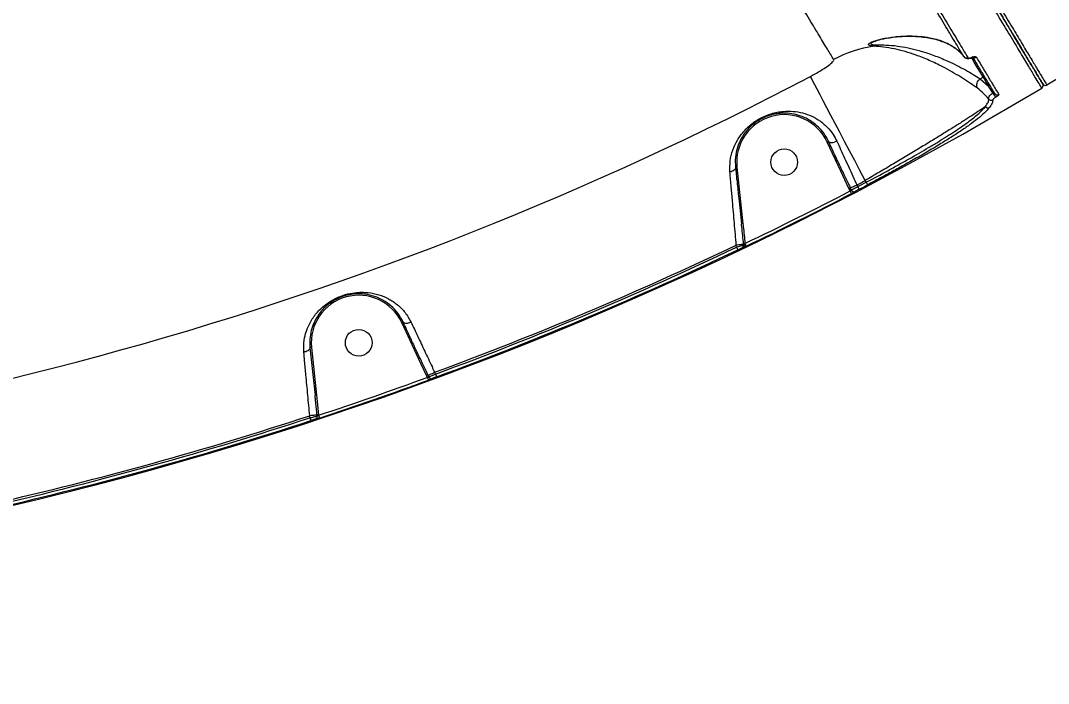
# Model space of a CAD drawing. Header units: millimetres. Extents: x -5960 to 5379, y -4374 to 3849.
# Drawn here: x 332.9 to 679.1, y -621.4 to -398.2 of the extents above; entities that cross this region are included whole.
import ezdxf

# ---------------------------------------------------------------- set-up
doc = ezdxf.new("R2010")
doc.units = ezdxf.units.MM
doc.layers.add('DiKom', color=7, linetype='Continuous', lineweight=0)
for name, color, linetype in [('DIKOM_ОБЪЕКТ', 7, 'Continuous'), ('DIKOM_РАЗМЕР_ЗОНА', 7, 'Continuous'), ('DIKOM_РАЗМЕР_ОБЪЕКТА', 7, 'Continuous')]:
    doc.layers.add(name, color=color, linetype=linetype)
doc.styles.add('style1', font='arial.ttf', dxfattribs={"width": 0.8})
doc.dimstyles.new('1-50', dxfattribs={"dimtxt": 300, "dimasz": 200, "dimexe": 100, "dimexo": 0, "dimgap": 100, "dimtad": 1, "dimtxsty": 'style1', "dimcen": 200, "dimclrd": 7, "dimclre": 7, "dimclrt": 7, "dimadec": 1, "dimazin": 2, "dimtfac": 1, "dimtmove": 0, "dimatfit": 2, "dimfxl": 0, "dimlwd": 25, "dimlwe": 18, "dimarcsym": 0})

# ---------------------------------------------------------------- blocks, each defined once
blk = doc.blocks.new('*D9')
at = {"layer": 'Defpoints', "color": 0, "transparency": 16777216}
for p in [(1597.35, 2348.89), (-3820.85, -1673.22), (-66.51, -1673.22)]:
    blk.add_point(p, dxfattribs=at)
at = {"layer": 'DiKom', "color": 7, "lineweight": 18, "transparency": 16777216}
for p, q in [((1597.35, 2348.89), (-3920.85, 2348.89)), ((-66.51, -1673.22), (-3920.85, -1673.22))]:
    blk.add_line(p, q, dxfattribs=at)
at = {"layer": 'DiKom', "color": 7, "lineweight": 25, "transparency": 16777216}
blk.add_line((-3820.85, 2148.89), (-3820.85, -1473.22), dxfattribs=at)
at = {"layer": 'DiKom', "color": 7, "transparency": 16777216}
for points in [[(-3854.19, 2148.89), (-3787.52, 2148.89), (-3820.85, 2348.89)], [(-3854.19, -1473.22), (-3787.52, -1473.22), (-3820.85, -1673.22)]]:
    blk.add_solid(points, dxfattribs=at)
at = {"layer": 'DiKom', "color": 7, "transparency": 16777216, "insert": (-4074.02, 240.95), "char_height": 300, "attachment_point": 5, "rotation": 90, "style": 'style1'}
blk.add_mtext('4050', dxfattribs=at)
blk = doc.blocks.new('*D10')
at = {"layer": 'Defpoints', "color": 0, "transparency": 16777216}
for p in [(3878.62, 405.09), (-2876.93, -459.72), (3878.62, -2693.66)]:
    blk.add_point(p, dxfattribs=at)
at = {"layer": 'DIKOM_РАЗМЕР_ОБЪЕКТА', "color": 7, "lineweight": 18, "transparency": 16777216}
for p, q in [((3878.62, 405.09), (3878.62, -2793.66)), ((-2876.93, -459.72), (-2876.93, -2793.66))]:
    blk.add_line(p, q, dxfattribs=at)
at = {"layer": 'DIKOM_РАЗМЕР_ОБЪЕКТА', "color": 7, "lineweight": 25, "transparency": 16777216}
blk.add_line((-2676.93, -2693.66), (3678.62, -2693.66), dxfattribs=at)
at = {"layer": 'DIKOM_РАЗМЕР_ОБЪЕКТА', "color": 7, "transparency": 16777216}
for points in [[(-2676.93, -2660.33), (-2676.93, -2726.99), (-2876.93, -2693.66)], [(3678.62, -2660.33), (3678.62, -2726.99), (3878.62, -2693.66)]]:
    blk.add_solid(points, dxfattribs=at)
at = {"layer": 'DIKOM_РАЗМЕР_ОБЪЕКТА', "color": 7, "transparency": 16777216, "insert": (-142.96, -2440.49), "char_height": 300, "attachment_point": 5, "style": 'style1'}
blk.add_mtext('6750', dxfattribs=at)
blk = doc.blocks.new('*D11')
at = {"layer": 'Defpoints', "color": 0, "transparency": 16777216}
for p in [(5378.62, -305.99), (-4876.93, -734.97), (5378.62, -4273.55)]:
    blk.add_point(p, dxfattribs=at)
at = {"layer": 'DIKOM_РАЗМЕР_ЗОНА', "color": 7, "lineweight": 18, "transparency": 16777216}
for p, q in [((5378.62, -305.99), (5378.62, -4373.55)), ((-4876.93, -734.97), (-4876.93, -4373.55))]:
    blk.add_line(p, q, dxfattribs=at)
at = {"layer": 'DIKOM_РАЗМЕР_ЗОНА', "color": 7, "lineweight": 25, "transparency": 16777216}
blk.add_line((-4676.93, -4273.55), (5178.62, -4273.55), dxfattribs=at)
at = {"layer": 'DIKOM_РАЗМЕР_ЗОНА', "color": 7, "transparency": 16777216}
for points in [[(-4676.93, -4240.22), (-4676.93, -4306.89), (-4876.93, -4273.55)], [(5178.62, -4240.22), (5178.62, -4306.89), (5378.62, -4273.55)]]:
    blk.add_solid(points, dxfattribs=at)
at = {"layer": 'DIKOM_РАЗМЕР_ЗОНА', "color": 7, "transparency": 16777216, "insert": (-171.55, -4020.38), "char_height": 300, "attachment_point": 5, "style": 'style1'}
blk.add_mtext('10250', dxfattribs=at)
blk = doc.blocks.new('*D12')
at = {"layer": 'Defpoints', "color": 0, "transparency": 16777216}
for p in [(1921.97, 3848.89), (-5510.19, -3173.22), (433.49, -3173.22)]:
    blk.add_point(p, dxfattribs=at)
at = {"layer": 'DIKOM_РАЗМЕР_ЗОНА', "color": 7, "lineweight": 18, "transparency": 16777216}
for p, q in [((1921.97, 3848.89), (-5610.19, 3848.89)), ((433.49, -3173.22), (-5610.19, -3173.22))]:
    blk.add_line(p, q, dxfattribs=at)
at = {"layer": 'DIKOM_РАЗМЕР_ЗОНА', "color": 7, "lineweight": 25, "transparency": 16777216}
blk.add_line((-5510.19, 3648.89), (-5510.19, -2973.22), dxfattribs=at)
at = {"layer": 'DIKOM_РАЗМЕР_ЗОНА', "color": 7, "transparency": 16777216}
for points in [[(-5543.52, 3648.89), (-5476.85, 3648.89), (-5510.19, 3848.89)], [(-5543.52, -2973.22), (-5476.85, -2973.22), (-5510.19, -3173.22)]]:
    blk.add_solid(points, dxfattribs=at)
at = {"layer": 'DIKOM_РАЗМЕР_ЗОНА', "color": 7, "transparency": 16777216, "insert": (-5763.36, 142.42), "char_height": 300, "attachment_point": 5, "rotation": 90, "style": 'style1'}
blk.add_mtext('7050', dxfattribs=at)

msp = doc.modelspace()

# ---------------------------------------------------------------- linework, layer by layer
at = {"layer": 'DIKOM_ОБЪЕКТ', "color": 7, "linetype": 'Continuous', "lineweight": 15}
for p, q in [((656.071, -417.758), (656.074, -417.756)), ((656.074, -417.756), (657.075, -417.155)), ((656.074, -417.756), (658.921, -420.227)), ((658.921, -420.227), (657.075, -417.155)), ((660.384, -422.53), (658.921, -420.227)), ((609.148, -448.874), (604.619, -439.125)), ((574.198, -447.561), (576.23, -466.64)), ((611.928, -454.757), (609.148, -448.874)), ((609.76, -449.004), (610.066, -449.663)), ((617.721, -452.623), (617.381, -452.057)), ((612.304, -455.565), (611.928, -454.757)), ((612.375, -454.549), (612.703, -455.255)), ((614.611, -453.511), (614.889, -454.11)), ((575.85, -467.792), (575.773, -467.066)), ((574.051, -474.508), (573.977, -473.812)), ((576.453, -473.78), (576.428, -473.551)), ((466.924, -511.978), (461.292, -499.857)), ((430.903, -508.284), (432.612, -524.334)), ((469.71, -517.875), (466.924, -511.978)), ((469.925, -518.338), (469.71, -517.875)), ((470.157, -517.667), (470.405, -518.202)), ((472.393, -516.629), (472.672, -517.229)), ((432.612, -524.334), (433.274, -530.948)), ((430.404, -531.933), (430.333, -531.262)), ((432.827, -531.407), (432.784, -531.001)), ((433.274, -530.948), (433.289, -531.084))]:
    msp.add_line(p, q, dxfattribs=at)
at = {"layer": 'DIKOM_ОБЪЕКТ', "color": 7, "linetype": 'Continuous', "lineweight": 15, "flags": 128}
for points in [[(657.075, -417.155), (656.205, -415.708), (655.213, -414.057), (654.12, -412.237), (653.245, -410.781)], [(617.381, -452.057), (615.603, -448.681), (613.842, -445.336), (612.112, -442.052), (610.431, -438.86), (608.813, -435.787), (607.273, -432.864), (605.826, -430.115), (604.483, -427.566), (603.259, -425.241), (602.163, -423.16), (601.206, -421.343), (600.396, -419.805), (599.741, -418.562), (599.248, -417.624), (598.919, -417)], [(604.619, -439.125), (604.707, -439.084), (604.792, -439.044), (604.871, -439.008), (604.939, -438.976), (604.996, -438.95), (605.038, -438.93), (605.063, -438.918), (605.072, -438.914)], [(605.072, -438.914), (605.201, -439.075), (605.414, -439.188), (605.703, -439.248), (606.057, -439.254), (606.46, -439.205), (606.899, -439.103), (607.355, -438.953), (607.81, -438.759)], [(573.701, -447.614), (573.69, -447.854), (573.606, -448.094), (573.451, -448.328), (573.231, -448.548), (572.951, -448.749), (572.621, -448.925), (572.249, -449.069), (571.846, -449.179)], [(574.198, -447.561), (574.101, -447.571), (574.008, -447.581), (573.922, -447.591), (573.847, -447.599), (573.785, -447.605), (573.739, -447.61), (573.711, -447.613), (573.701, -447.614)], [(609.148, -448.874), (609.237, -448.832), (609.322, -448.793), (609.4, -448.756), (609.469, -448.725), (609.525, -448.698), (609.567, -448.679), (609.593, -448.667), (609.602, -448.663)], [(617.721, -452.623), (617.81, -452.791), (617.895, -452.953), (617.974, -453.103), (618.044, -453.236), (618.102, -453.346), (618.146, -453.43), (618.175, -453.484), (618.187, -453.507)], [(611.928, -454.757), (612.007, -454.72), (612.084, -454.685), (612.156, -454.651), (612.221, -454.621), (612.277, -454.595), (612.322, -454.574), (612.355, -454.559), (612.375, -454.549)], [(612.304, -455.565), (612.392, -455.734), (612.476, -455.897), (612.555, -456.048), (612.624, -456.181), (612.682, -456.292), (612.725, -456.375), (612.753, -456.429), (612.765, -456.452)], [(612.375, -454.549), (612.476, -454.503), (612.641, -454.426), (612.868, -454.321), (613.147, -454.191), (613.472, -454.04), (613.832, -453.873), (614.215, -453.695), (614.611, -453.511)], [(614.889, -454.11), (614.977, -454.278), (615.062, -454.441), (615.141, -454.591), (615.21, -454.723), (615.268, -454.834), (615.312, -454.918), (615.34, -454.972), (615.353, -454.995)], [(576.23, -466.64), (576.133, -466.65), (576.04, -466.66), (575.954, -466.669), (575.879, -466.677), (575.817, -466.684), (575.771, -466.689), (575.743, -466.692), (575.733, -466.693)], [(576.428, -473.551), (576.318, -473.563), (576.136, -473.582), (575.888, -473.608), (575.582, -473.641), (575.226, -473.679), (574.831, -473.721), (574.411, -473.766), (573.977, -473.812)], [(576.682, -473.524), (576.634, -473.529), (576.59, -473.534), (576.55, -473.538), (576.514, -473.542), (576.484, -473.545), (576.459, -473.548), (576.441, -473.55), (576.428, -473.551)], [(576.682, -473.524), (576.735, -473.684), (576.772, -473.841), (576.793, -473.99), (576.796, -474.126), (576.782, -474.246), (576.751, -474.346), (576.704, -474.424), (576.642, -474.476)], [(576.893, -473.255), (576.975, -473.427), (577.054, -473.592), (577.128, -473.746), (577.193, -473.881), (577.247, -473.993), (577.287, -474.078), (577.314, -474.133), (577.324, -474.156)], [(574.051, -474.508), (574.133, -474.679), (574.212, -474.845), (574.284, -474.998), (574.349, -475.133), (574.402, -475.245), (574.443, -475.331), (574.469, -475.386), (574.481, -475.41)], [(461.292, -499.857), (461.38, -499.816), (461.465, -499.776), (461.544, -499.74), (461.612, -499.708), (461.669, -499.682), (461.711, -499.662), (461.736, -499.65), (461.745, -499.646)], [(430.903, -508.284), (430.806, -508.295), (430.713, -508.305), (430.627, -508.314), (430.551, -508.322), (430.49, -508.328), (430.444, -508.333), (430.415, -508.336), (430.406, -508.337)], [(466.924, -511.978), (467.012, -511.937), (467.097, -511.898), (467.176, -511.861), (467.244, -511.829), (467.301, -511.803), (467.343, -511.784), (467.368, -511.772), (467.377, -511.767)], [(469.71, -517.875), (469.789, -517.838), (469.866, -517.803), (469.938, -517.769), (470.003, -517.739), (470.059, -517.713), (470.104, -517.692), (470.137, -517.677), (470.157, -517.667)], [(469.925, -518.338), (469.991, -518.517), (470.054, -518.69), (470.112, -518.85), (470.164, -518.991), (470.207, -519.107), (470.239, -519.196), (470.26, -519.253), (470.269, -519.277)], [(470.157, -517.667), (470.257, -517.621), (470.423, -517.544), (470.649, -517.439), (470.929, -517.309), (471.254, -517.158), (471.613, -516.991), (471.997, -516.812), (472.393, -516.629)], [(472.672, -517.229), (472.737, -517.407), (472.801, -517.579), (472.859, -517.738), (472.911, -517.879), (472.954, -517.996), (472.987, -518.084), (473.008, -518.142), (473.017, -518.166)], [(432.612, -524.334), (432.515, -524.344), (432.422, -524.354), (432.336, -524.364), (432.261, -524.372), (432.199, -524.378), (432.153, -524.383), (432.125, -524.386), (432.115, -524.387)], [(432.784, -531.001), (432.674, -531.012), (432.492, -531.032), (432.244, -531.058), (431.938, -531.091), (431.582, -531.129), (431.187, -531.171), (430.767, -531.215), (430.333, -531.262)], [(430.404, -531.933), (430.464, -532.113), (430.52, -532.287), (430.573, -532.448), (430.62, -532.591), (430.659, -532.709), (430.688, -532.799), (430.707, -532.858), (430.715, -532.882)], [(433.274, -530.948), (433.188, -530.958), (433.103, -530.967), (433.025, -530.975), (432.953, -530.983), (432.892, -530.989), (432.842, -530.994), (432.806, -530.998), (432.784, -531.001)], [(433.289, -531.084), (433.349, -531.265), (433.406, -531.439), (433.459, -531.601), (433.506, -531.743), (433.545, -531.862), (433.575, -531.951), (433.594, -532.009), (433.602, -532.033)]]:
    msp.add_lwpolyline(points, dxfattribs=at)
at = {"layer": 'DIKOM_ОБЪЕКТ', "color": 7, "linetype": 'Continuous', "lineweight": 15}
for centre in [(590.108, -445.867), (446.823, -506.688)]:
    msp.add_circle(centre, 4.5, dxfattribs=at)
for centre, radius, start, end in [((54.491, 616.778), 1209.999, 301.047391, 331.952609), ((625.949, -446.881), 40.442, 97.95117, 118.32492), ((619.883, -405.022), 1.867, 284.64151, 315.40919), ((651.389, -409.755), 0.977, 215.08563, 301.63019), ((654.326, -409.692), 0.999, 234.2833, 301.07481), ((54.491, 616.778), 1168.375, 273.226978, 297.773022), ((656.885, -416.742), 0.454, 294.62931, 22.74402), ((54.491, 616.778), 1209.999, 270.047391, 300.952609), ((658.731, -419.814), 0.454, 294.63073, 22.7426), ((676.314, -420.051), 1, 300.95261, 31), ((676.314, -420.051), 1, 300.95124, 31.00056), ((678.029, -419.021), 1, 211, 301.04739), ((678.029, -419.021), 1, 211.00068, 301.04714), ((659.853, -424.047), 1.007, 213.76738, 299.68102), ((663.316, -421.543), 3.093, 198.59483, 231.51005), ((661.839, -422.184), 0.993, 211.37924, 300.70012), ((658.771, -426.55), 1.018, 212.28306, 296.38335), ((590.108, -445.867), 16, 24.92125, 186.07875), ((54.491, 616.778), 1207.995, 297.624634, 297.773022), ((54.491, 616.778), 1208.655, 297.623157, 297.774786), ((54.491, 616.778), 1208.749, 295.606201, 297.482585), ((54.491, 616.778), 1209.748, 295.606201, 297.482585), ((613.61, -454.832), 1.001, 205.027, 296.71413), ((54.491, 616.778), 1209.654, 297.623157, 297.774786), ((54.491, 616.778), 1207.995, 290.239562, 295.47007), ((575.464, -473.893), 0.995, 296.16919, 6.52633), ((54.491, 616.778), 1208.655, 290.242123, 295.459062), ((54.491, 616.778), 1209.654, 290.242123, 295.459062), ((446.823, -506.688), 16, 25.27345, 185.72655), ((54.491, 616.778), 1208.749, 288.263026, 290.101791), ((471.312, -517.782), 0.999, 204.8422, 289.4178), ((54.491, 616.778), 1209.748, 288.263026, 290.101791), ((54.491, 616.778), 1207.995, 282.872753, 288.127247), ((54.491, 616.778), 1208.655, 282.879429, 288.120571), ((54.491, 616.778), 1209.654, 282.879429, 288.120571), ((431.836, -531.517), 0.997, 288.87661, 6.34158)]:
    msp.add_arc(centre, radius, start, end, dxfattribs=at)
for points, knots in [([(676.829, -420.908), (676.8, -420.861), (676.723, -420.732), (676.047, -419.607), (674.64, -417.265), (672.548, -413.783), (669.76, -409.144), (666.267, -403.331), (662.147, -396.473), (657.427, -388.619), (652.15, -379.837), (646.23, -369.983), (639.659, -359.047), (632.445, -347.041), (624.746, -334.228), (616.601, -320.673), (608.057, -306.453), (598.974, -291.335), (589.36, -275.336), (579.238, -258.49), (568.952, -241.371), (558.56, -224.075), (548.117, -206.696), (537.329, -188.742), (526.218, -170.249), (514.811, -151.265), (503.203, -131.945), (491.424, -112.341), (479.51, -92.514), (467.423, -72.397), (455.197, -52.049), (442.872, -31.537), (430.72, -11.312), (418.778, 8.563), (407.078, 28.034), (395.431, 47.419), (383.877, 66.647), (372.469, 85.634), (362.093, 102.904), (355.652, 113.622), (352.804, 118.363)], [0, 0, 0, 0, 0.0156515, 0.0421676, 0.0687038, 0.0952199, 0.122506, 0.1498144, 0.1771006, 0.2036166, 0.2301529, 0.2566689, 0.2839551, 0.3112635, 0.3385497, 0.3650657, 0.391602, 0.418118, 0.4454042, 0.4727125, 0.4999987, 0.52556, 0.5511395, 0.5767008, 0.6029495, 0.6292179, 0.6554666, 0.6819826, 0.7085191, 0.7350351, 0.7623213, 0.7896298, 0.816916, 0.8434321, 0.8699685, 0.8964846, 0.9237708, 0.9510793, 0.9783655, 1, 1, 1, 1]), ([(677.172, -419.536), (677.143, -419.488), (677.066, -419.36), (676.376, -418.211), (674.927, -415.799), (672.796, -412.253), (670.007, -407.611), (666.567, -401.887), (662.484, -395.092), (657.75, -387.214), (652.387, -378.288), (646.416, -368.351), (639.867, -357.451), (632.769, -345.637), (625.139, -332.939), (616.979, -319.359), (608.314, -304.937), (599.174, -289.726), (589.604, -273.799), (579.647, -257.227), (569.33, -240.057), (558.664, -222.306), (547.674, -204.015), (536.396, -185.246), (524.883, -166.086), (513.19, -146.624), (501.349, -126.919), (489.38, -106.998), (477.304, -86.9), (465.159, -66.688), (453.002, -46.455), (440.89, -26.298), (429.622, -7.543), (419.205, 9.793), (409.626, 25.735), (400.153, 41.501), (390.7, 57.232), (381.29, 72.894), (371.951, 88.437), (362.791, 103.681), (356.874, 113.529), (353.917, 118.45)], [0, 0, 0, 0, 0.0156521, 0.0424891, 0.0694107, 0.0963755, 0.1233402, 0.1502618, 0.1770988, 0.2039358, 0.2308574, 0.2578222, 0.2847868, 0.3117084, 0.3385455, 0.3653826, 0.3923043, 0.4192689, 0.4462337, 0.4731553, 0.4999924, 0.5268295, 0.5537511, 0.5807159, 0.6076806, 0.6346023, 0.6614393, 0.6882764, 0.7151981, 0.7421628, 0.7691275, 0.7960492, 0.8228863, 0.8446321, 0.8664005, 0.8881688, 0.9099147, 0.9324235, 0.9549574, 0.9774911, 1, 1, 1, 1]), ([(353.917, 118.45), (356.758, 113.722), (363.124, 103.127), (373.362, 86.089), (384.58, 67.418), (396.063, 48.308), (407.748, 28.861), (419.583, 9.164), (431.533, -10.724), (443.579, -30.773), (455.7, -50.945), (467.857, -71.178), (479.994, -91.378), (492.054, -111.449), (503.852, -131.084), (515.371, -150.254), (526.601, -168.945), (537.658, -187.346), (548.493, -205.38), (559.06, -222.966), (569.456, -240.268), (579.647, -257.227), (589.604, -273.799), (599.174, -289.726), (608.314, -304.937), (616.979, -319.359), (625.139, -332.939), (632.769, -345.637), (639.867, -357.451), (646.416, -368.351), (652.387, -378.288), (657.751, -387.214), (662.184, -394.593), (665.806, -400.62), (668.745, -405.512), (671.258, -409.694), (673.361, -413.194), (675.031, -415.973), (676.239, -417.984), (677.008, -419.264), (677.117, -419.445), (677.172, -419.536)], [0, 0, 0, 0, 0.0216351, 0.0484722, 0.0753938, 0.1023585, 0.1293232, 0.1562448, 0.1830819, 0.2099189, 0.2368406, 0.2638053, 0.29077, 0.3176916, 0.3445286, 0.3703765, 0.3962999, 0.4222618, 0.4482237, 0.4741471, 0.499995, 0.5268319, 0.5537534, 0.5807181, 0.6076828, 0.6346044, 0.6614413, 0.6882783, 0.7151998, 0.7421645, 0.7691291, 0.7960508, 0.8228877, 0.8446334, 0.8664015, 0.8881697, 0.9099154, 0.932424, 0.9549577, 0.9774913, 1, 1, 1, 1]), ([(354.517, 119.392), (356.573, 115.969), (362.155, 106.679), (371.544, 91.054), (382.731, 72.436), (394.19, 53.365), (405.86, 33.943), (417.689, 14.257), (429.641, -5.635), (441.699, -25.702), (453.839, -45.907), (466.025, -66.188), (478.199, -86.448), (490.304, -106.594), (502.302, -126.562), (514.171, -146.315), (525.892, -165.823), (537.432, -185.028), (548.737, -203.843), (559.754, -222.177), (570.445, -239.971), (580.787, -257.181), (590.768, -273.793), (600.361, -289.758), (609.522, -305.006), (618.208, -319.461), (626.387, -333.074), (634.036, -345.803), (641.151, -357.645), (647.716, -368.57), (653.701, -378.531), (659.077, -387.479), (663.599, -395.005), (667.36, -401.263), (670.454, -406.413), (673.065, -410.758), (675.182, -414.282), (676.79, -416.957), (677.883, -418.776), (678.446, -419.714), (678.516, -419.83), (678.544, -419.877)], [0, 0, 0, 0, 0.0156528, 0.0424899, 0.0694116, 0.0963764, 0.1233411, 0.1502628, 0.1770999, 0.203937, 0.2308586, 0.2578234, 0.2847881, 0.3117098, 0.3385468, 0.3653839, 0.3923056, 0.4192703, 0.4462351, 0.4731567, 0.4999938, 0.5268309, 0.5537525, 0.5807173, 0.607682, 0.6346037, 0.6614407, 0.6882778, 0.7151994, 0.7421641, 0.7691289, 0.7960504, 0.8228875, 0.8459665, 0.8691682, 0.8923973, 0.9156263, 0.9388281, 0.961588, 0.9843479, 1, 1, 1, 1]), ([(606.761, -411.281), (606.104, -410.196), (604.788, -408.022), (602.03, -403.466), (598.716, -397.992), (594.804, -391.531), (590.327, -384.139), (585.289, -375.822), (579.69, -366.578), (573.548, -356.44), (566.888, -345.45), (559.741, -333.659), (552.14, -321.121), (544.101, -307.866), (535.63, -293.902), (526.749, -279.266), (517.489, -264.013), (507.895, -248.214), (498.009, -231.944), (487.855, -215.24), (477.443, -198.122), (466.795, -180.624), (455.95, -162.816), (444.958, -144.779), (433.87, -126.598), (422.71, -108.314), (411.493, -89.956), (400.239, -71.556), (388.991, -53.185), (377.8, -34.93), (366.717, -16.874), (356.591, -0.403), (347.401, 14.527), (341.904, 23.442), (339.155, 27.899)], [0, 0, 0, 0, 0.0315566, 0.0632128, 0.0949197, 0.1266266, 0.1582828, 0.1898395, 0.2213972, 0.2530543, 0.2847621, 0.31647, 0.3481273, 0.3796851, 0.4112651, 0.4429443, 0.4746741, 0.5064041, 0.5380836, 0.5696639, 0.6012951, 0.6330254, 0.6648064, 0.6965876, 0.7283184, 0.75995, 0.7916593, 0.8234677, 0.8553268, 0.8871862, 0.9189952, 0.950705, 0.9753525, 1, 1, 1, 1]), ([(650.589, -410.317), (649.591, -408.656), (647.595, -405.335), (644.128, -399.566), (640.345, -393.272), (637.516, -388.564), (636.101, -386.21)], [0, 0, 0, 0, 0.2490973, 0.498194, 0.749098, 1, 1, 1, 1]), ([(637.38, -386.424), (638.788, -388.767), (641.604, -393.452), (645.39, -399.753), (648.878, -405.556), (650.893, -408.91), (651.901, -410.587)], [0, 0, 0, 0, 0.2490967, 0.4981947, 0.7490977, 1, 1, 1, 1]), ([(620.355, -406.828), (619.778, -406.773), (618.781, -406.679), (618.33, -406.333), (618.649, -405.916), (619.383, -405.493), (620.806, -404.881), (622.33, -404.52), (623.439, -404.257)], [0, 0, 0, 0, 0.1914572, 0.3312407, 0.4704834, 0.583568, 0.6969256, 1, 1, 1, 1]), ([(619.891, -405.441), (619.925, -405.42), (620.008, -405.37), (620.416, -405.181), (621.106, -404.928), (622.157, -404.624), (623.107, -404.385), (623.725, -404.288), (623.834, -404.271)], [0, 0, 0, 0, 0.1085542, 0.2603926, 0.4463455, 0.6714736, 0.9422455, 1, 1, 1, 1]), ([(623.439, -404.257), (623.608, -404.225), (625.323, -403.901), (628.405, -403.482), (632.357, -403.294), (635.906, -403.459), (639.773, -404.007), (643.723, -405.111), (647.379, -407.01), (649.494, -408.869), (650.403, -410.07), (650.589, -410.317)], [0, 0, 0, 0, 0.0115181, 0.116998, 0.2229809, 0.3292403, 0.4351015, 0.6083259, 0.7820049, 0.9552825, 1, 1, 1, 1]), ([(623.439, -404.257), (623.469, -404.262), (623.614, -404.284), (623.754, -404.249), (623.864, -404.221)], [0, 0, 0, 0, 0.2071174, 1, 1, 1, 1]), ([(623.867, -404.237), (624.612, -404.109), (626.247, -403.826), (628.641, -403.581), (631.159, -403.449), (633.741, -403.466), (636.293, -403.634), (638.762, -403.976), (641.084, -404.484), (643.272, -405.165), (645.276, -406.025), (646.758, -406.802), (647.461, -407.33), (647.648, -407.47)], [0, 0, 0, 0, 0.0639872, 0.1404968, 0.2228899, 0.3126924, 0.4125241, 0.5121184, 0.6176894, 0.7269609, 0.8398442, 0.9573796, 1, 1, 1, 1]), ([(619.902, -405.461), (619.823, -405.503), (619.448, -405.705), (619.205, -406.025), (619.633, -406.312), (620.629, -406.325), (621.213, -406.332)], [0, 0, 0, 0, 0.0724061, 0.3450168, 0.6159471, 1, 1, 1, 1]), ([(655.205, -420.996), (654.985, -420.839), (654.092, -420.199), (652.243, -418.933), (649.525, -417.188), (646.532, -415.411), (643.004, -413.488), (638.946, -411.541), (634.704, -409.829), (630.762, -408.565), (627.07, -407.65), (623.421, -407.073), (621.376, -406.909), (620.355, -406.828)], [0, 0, 0, 0, 0.0275963, 0.1121803, 0.196824, 0.2807379, 0.3647049, 0.4782468, 0.5919075, 0.6886524, 0.7854198, 0.89286, 1, 1, 1, 1]), ([(621.213, -406.332), (622.267, -406.344), (624.379, -406.367), (628.07, -406.685), (631.786, -407.324), (635.742, -408.287), (639.98, -409.661), (644.016, -411.277), (647.521, -412.91), (650.473, -414.432), (653.153, -415.944), (654.979, -417.06), (655.854, -417.617), (656.071, -417.758), (656.071, -417.758)], [0, 0, 0, 0, 0.1075127, 0.2153753, 0.3137306, 0.4120634, 0.5267823, 0.6413688, 0.7248288, 0.808224, 0.8908988, 0.9734926, 0.9999878, 1, 1, 1, 1]), ([(598.919, -417), (599.862, -416.488), (601.734, -415.47), (604.159, -413.939), (605.925, -412.623), (606.803, -411.708), (606.773, -411.407), (606.761, -411.281)], [0, 0, 0, 0, 0.2180199, 0.4332362, 0.6437909, 0.8514371, 1, 1, 1, 1]), ([(650.662, -410.374), (650.688, -410.423), (650.814, -410.666), (651.277, -410.909), (651.91, -411.039), (652.57, -410.946), (653.122, -410.755), (653.37, -410.608), (653.429, -410.573)], [0, 0, 0, 0, 0.0581137, 0.2873513, 0.5097976, 0.7692637, 0.9450479, 1, 1, 1, 1]), ([(651.901, -410.587), (651.999, -410.682), (652.143, -410.823), (652.567, -410.827), (652.911, -410.755), (653.179, -410.652), (653.311, -410.587), (653.339, -410.574)], [0, 0, 0, 0, 0.4456294, 0.6623307, 0.8364766, 0.9657361, 1, 1, 1, 1]), ([(653.313, -410.646), (653.337, -410.634), (653.412, -410.595), (653.536, -410.548), (653.679, -410.506), (653.803, -410.491), (653.812, -410.493), (653.817, -410.494)], [0, 0, 0, 0, 0.0672348, 0.2136862, 0.40783, 0.6731413, 1, 1, 1, 1]), ([(653.339, -410.574), (653.368, -410.559), (653.506, -410.492), (653.785, -410.386), (654.148, -410.308), (654.592, -410.311), (654.742, -410.454), (654.842, -410.548)], [0, 0, 0, 0, 0.0349376, 0.1620494, 0.3362654, 0.559172, 1, 1, 1, 1]), ([(660.991, -422.702), (660.533, -421.94), (659.617, -420.416), (657.87, -417.507), (655.872, -414.183), (654.293, -411.555), (653.504, -410.241)], [0, 0, 0, 0, 0.2493139, 0.4986285, 0.7493133, 1, 1, 1, 1]), ([(654.842, -410.548), (654.946, -410.722), (655.469, -411.592), (656.772, -413.762), (658.588, -416.784), (660.65, -420.215), (661.739, -422.028), (662.346, -423.038)], [0, 0, 0, 0, 0.0321665, 0.1608349, 0.4183962, 0.6759574, 1, 1, 1, 1]), ([(655.205, -420.996), (655.188, -420.966), (655.136, -420.873), (655.008, -420.567), (654.923, -420.009), (655.059, -419.228), (655.428, -418.418), (655.848, -417.987), (656.071, -417.758)], [0, 0, 0, 0, 0.0343241, 0.1061039, 0.3220751, 0.5380479, 0.7540146, 1, 1, 1, 1]), ([(659.016, -424.606), (658.457, -423.951), (657.335, -422.634), (655.917, -421.543), (655.205, -420.996)], [0, 0, 0, 0, 0.4978693, 1, 1, 1, 1]), ([(657.91, -427.094), (658.251, -426.619), (658.937, -425.662), (658.99, -424.96), (659.016, -424.606)], [0, 0, 0, 0, 0.4964841, 1, 1, 1, 1]), ([(659.016, -424.606), (658.994, -424.429), (658.953, -424.105), (659.315, -423.502), (659.797, -422.973), (660.185, -422.68), (660.384, -422.53)], [0, 0, 0, 0, 0.3312265, 0.6077962, 0.7983035, 1, 1, 1, 1]), ([(660.351, -424.921), (660.326, -425.277), (660.274, -425.994), (659.575, -426.97), (659.223, -427.462)], [0, 0, 0, 0, 0.4964863, 1, 1, 1, 1]), ([(661.391, -423.965), (661.264, -424.047), (661.011, -424.213), (660.681, -424.474), (660.403, -424.744), (660.37, -424.858), (660.351, -424.921)], [0, 0, 0, 0, 0.1849108, 0.3685889, 0.6500854, 1, 1, 1, 1]), ([(660.384, -422.53), (660.415, -422.519), (660.467, -422.501), (660.563, -422.487), (660.696, -422.491), (660.852, -422.548), (660.945, -422.63), (660.984, -422.691), (660.991, -422.702)], [0, 0, 0, 0, 0.072631, 0.1227972, 0.2789788, 0.5490406, 0.924722, 1, 1, 1, 1]), ([(662.346, -423.038), (662.35, -423.046), (662.372, -423.096), (662.311, -423.233), (662.067, -423.479), (661.756, -423.726), (661.513, -423.885), (661.391, -423.965)], [0, 0, 0, 0, 0.0639474, 0.388583, 0.645594, 0.8222983, 1, 1, 1, 1]), ([(571.846, -449.179), (571.82, -447.912), (571.767, -445.376), (572.684, -441.779), (574.229, -438.403), (576.41, -435.426), (578.741, -433.235), (580.828, -431.776), (582.973, -430.559), (585.372, -429.607), (587.799, -429.01), (590.304, -428.664), (593.158, -428.665), (596.345, -429.207), (599.428, -430.298), (602.233, -431.92), (604.656, -434.014), (606.527, -436.276), (607.423, -438.01), (607.81, -438.759)], [0, 0, 0, 0, 0.0759087, 0.1519063, 0.2286344, 0.3051888, 0.3688614, 0.4016194, 0.434332, 0.4904593, 0.5282359, 0.5660853, 0.6308775, 0.6957721, 0.7645214, 0.83323, 0.8936817, 0.9540628, 1, 1, 1, 1]), ([(657.91, -427.094), (657.302, -427.524), (656.085, -428.386), (653.542, -430.07), (650.648, -431.934), (647.491, -433.928), (643.957, -436.127), (640.073, -438.512), (635.9, -441.048), (631.49, -443.703), (626.893, -446.447), (622.172, -449.244), (618.976, -451.12), (617.381, -452.057)], [0, 0, 0, 0, 0.1033757, 0.206751, 0.294608, 0.382736, 0.4705916, 0.5587489, 0.6471804, 0.735337, 0.8234664, 0.9118703, 1, 1, 1, 1]), ([(617.721, -452.623), (620.16, -451.33), (623.855, -449.371), (628.659, -446.732), (633.339, -444.114), (637.791, -441.542), (641.898, -439.07), (645.738, -436.682), (649.153, -434.429), (652.055, -432.353), (654.292, -430.631), (656.417, -428.812), (657.409, -427.669), (657.91, -427.094)], [0, 0, 0, 0, 0.1312177, 0.1987842, 0.2663505, 0.3975682, 0.4651561, 0.5327452, 0.6634787, 0.7308149, 0.798151, 0.8982446, 1, 1, 1, 1]), ([(659.223, -427.462), (658.714, -428.041), (657.695, -429.2), (655.36, -431.192), (652.584, -433.292), (649.446, -435.468), (645.874, -437.791), (641.897, -440.248), (637.586, -442.808), (632.999, -445.443), (628.192, -448.127), (623.237, -450.83), (619.869, -452.616), (618.187, -453.507)], [0, 0, 0, 0, 0.100969, 0.201936, 0.2903377, 0.3790226, 0.4674234, 0.5561138, 0.6450891, 0.7337805, 0.8224248, 0.9113533, 1, 1, 1, 1]), ([(605.072, -438.914), (604.714, -438.222), (603.88, -436.612), (602.185, -434.514), (600.01, -432.559), (597.517, -431.02), (594.796, -429.962), (591.997, -429.39), (589.496, -429.319), (587.29, -429.576), (585.184, -430.058), (582.688, -431.026), (580.846, -432.174), (579.123, -433.5), (577.363, -435.222), (575.534, -437.877), (574.271, -440.907), (573.547, -444.147), (573.65, -446.459), (573.701, -447.614)], [0, 0, 0, 0, 0.0465748, 0.1084148, 0.1703265, 0.2408342, 0.3113755, 0.376707, 0.44191, 0.4784687, 0.5149216, 0.567105, 0.6186503, 0.6279632, 0.6894915, 0.7666327, 0.8439942, 0.9220367, 1, 1, 1, 1]), ([(609.602, -448.663), (608.832, -447.005), (607.278, -443.661), (605.812, -440.506), (605.072, -438.914)], [0, 0, 0, 0, 0.4956402, 1, 1, 1, 1]), ([(607.81, -438.759), (608.678, -440.643), (610.44, -444.465), (612.762, -449.502), (614.165, -452.543), (614.611, -453.511)], [0, 0, 0, 0, 0.3984802, 0.8085153, 1, 1, 1, 1]), ([(573.977, -473.812), (573.762, -471.336), (573.326, -466.314), (572.762, -459.795), (572.263, -454.018), (571.993, -450.878), (571.846, -449.179)], [0, 0, 0, 0, 0.2848605, 0.5777503, 0.7715674, 1, 1, 1, 1]), ([(573.701, -447.614), (573.875, -449.249), (574.226, -452.546), (574.756, -457.519), (575.261, -462.257), (575.575, -465.21), (575.733, -466.693)], [0, 0, 0, 0, 0.2794505, 0.563419, 0.7807131, 1, 1, 1, 1]), ([(609.602, -448.663), (609.743, -448.965), (610.448, -450.474), (611.387, -452.43), (612.163, -454.094), (612.375, -454.549)], [0, 0, 0, 0, 0.1536586, 0.7682985, 1, 1, 1, 1]), ([(612.304, -455.565), (612.351, -455.534), (612.447, -455.471), (612.57, -455.382), (612.66, -455.307), (612.695, -455.27), (612.702, -455.257), (612.703, -455.255)], [0, 0, 0, 0, 0.2402672, 0.4811951, 0.722286, 0.9629004, 1, 1, 1, 1]), ([(612.703, -455.255), (612.71, -455.251), (612.76, -455.218), (612.966, -455.1), (613.468, -454.833), (614.134, -454.489), (614.638, -454.236), (614.889, -454.11)], [0, 0, 0, 0, 0.037105, 0.27799, 0.5187743, 0.7593436, 1, 1, 1, 1]), ([(614.06, -455.726), (614.056, -455.729), (614.027, -455.752), (613.907, -455.829), (613.61, -455.999), (613.214, -456.216), (612.915, -456.373), (612.765, -456.452)], [0, 0, 0, 0, 0.037317, 0.2782714, 0.5190602, 0.7595565, 1, 1, 1, 1]), ([(615.353, -454.995), (615.203, -455.074), (614.903, -455.232), (614.509, -455.45), (614.213, -455.622), (614.092, -455.7), (614.064, -455.723), (614.06, -455.726)], [0, 0, 0, 0, 0.2404727, 0.4810275, 0.721925, 0.9629159, 1, 1, 1, 1]), ([(576.428, -473.551), (576.23, -471.56), (576.002, -469.273), (575.764, -466.988), (575.733, -466.693)], [0, 0, 0, 0, 0.8707704, 1, 1, 1, 1]), ([(576.23, -466.64), (576.261, -466.936), (576.49, -469.14), (576.706, -471.345), (576.893, -473.255)], [0, 0, 0, 0, 0.134368, 1, 1, 1, 1]), ([(574.051, -474.508), (574.135, -474.48), (574.488, -474.366), (575.091, -474.175), (575.75, -473.972), (576.247, -473.827), (576.384, -473.796), (576.453, -473.78)], [0, 0, 0, 0, 0.0748883, 0.315155, 0.545128, 0.771479, 1, 1, 1, 1]), ([(576.453, -473.78), (576.463, -473.772), (576.475, -473.763), (576.519, -473.718), (576.582, -473.647), (576.65, -473.564), (576.682, -473.524)], [0, 0, 0, 0, 0.2617165, 0.3210149, 0.6715783, 1, 1, 1, 1]), ([(577.324, -474.156), (577.257, -474.188), (577.021, -474.301), (576.8, -474.403), (576.642, -474.476)], [0, 0, 0, 0, 0.2879103, 1, 1, 1, 1]), ([(576.682, -473.524), (576.732, -473.462), (576.801, -473.374), (576.872, -473.282), (576.893, -473.255)], [0, 0, 0, 0, 0.7053786, 1, 1, 1, 1]), ([(575.903, -474.786), (575.862, -474.799), (575.779, -474.825), (575.484, -474.949), (575.094, -475.123), (574.738, -475.287), (574.53, -475.386), (574.481, -475.41)], [0, 0, 0, 0, 0.2249482, 0.4495544, 0.680316, 0.9238092, 1, 1, 1, 1]), ([(576.642, -474.476), (576.535, -474.524), (576.302, -474.629), (576.027, -474.746), (575.944, -474.773), (575.903, -474.786)], [0, 0, 0, 0, 0.2985979, 0.6490573, 1, 1, 1, 1]), ([(428.332, -509.839), (428.309, -508.493), (428.266, -506.041), (429.113, -502.748), (430.454, -499.66), (432.497, -496.657), (434.961, -494.275), (437.366, -492.613), (439.623, -491.395), (442.4, -490.36), (445.275, -489.788), (447.815, -489.631), (450.569, -489.778), (453.626, -490.412), (456.901, -491.76), (459.899, -493.757), (462.533, -496.345), (463.796, -498.589), (464.411, -499.681)], [0, 0, 0, 0, 0.0785488, 0.1430581, 0.2076028, 0.2872145, 0.366549, 0.4057528, 0.4448514, 0.4974441, 0.5496904, 0.5922706, 0.6349367, 0.7072957, 0.7797291, 0.8544845, 0.9291401, 1, 1, 1, 1]), ([(461.746, -499.647), (461.746, -499.647), (461.236, -498.595), (460.015, -496.573), (457.707, -494.139), (455.055, -492.273), (452.189, -490.975), (449.517, -490.339), (447.102, -490.149), (444.9, -490.244), (442.377, -490.715), (439.938, -491.628), (438.02, -492.692), (436.998, -493.418), (435.508, -494.608), (433.781, -496.367), (432.083, -499.07), (430.96, -501.858), (430.32, -504.863), (430.279, -507.085), (430.406, -508.338), (430.406, -508.339)], [0, 0, 0, 0, 0.0000321, 0.0722824, 0.1489439, 0.2256966, 0.2991, 0.3724093, 0.41404, 0.4555494, 0.504498, 0.5530943, 0.5893512, 0.6257554, 0.6276546, 0.7072193, 0.7871352, 0.8533485, 0.9195332, 0.9999592, 1, 1, 1, 1]), ([(467.377, -511.767), (466.835, -510.601), (465.747, -508.259), (463.839, -504.153), (462.541, -501.358), (461.745, -499.646)], [0, 0, 0, 0, 0.2774689, 0.5572998, 1, 1, 1, 1]), ([(461.746, -499.647), (461.827, -499.754), (461.988, -499.967), (462.527, -500.099), (463.214, -500.069), (463.833, -499.91), (464.232, -499.759), (464.369, -499.699), (464.411, -499.681)], [0, 0, 0, 0, 0.2204754, 0.4409647, 0.66145, 0.8819414, 0.9635586, 1, 1, 1, 1]), ([(464.411, -499.681), (465.17, -501.292), (466.659, -504.453), (469.055, -509.541), (470.973, -513.613), (472.094, -515.995), (472.393, -516.629)], [0, 0, 0, 0, 0.3028929, 0.5944611, 0.8920284, 1, 1, 1, 1]), ([(430.406, -508.339), (430.393, -508.486), (430.367, -508.78), (429.977, -509.208), (429.376, -509.564), (428.821, -509.742), (428.465, -509.816), (428.378, -509.831), (428.332, -509.839)], [0, 0, 0, 0, 0.2316097, 0.4632348, 0.6948669, 0.9264834, 0.9610335, 1, 1, 1, 1]), ([(430.406, -508.337), (430.544, -509.633), (430.821, -512.237), (431.252, -516.282), (431.684, -520.339), (431.971, -523.034), (432.115, -524.387)], [0, 0, 0, 0, 0.2595482, 0.521839, 0.7598786, 1, 1, 1, 1]), ([(430.333, -531.262), (430.117, -528.957), (429.68, -524.281), (429.103, -518.112), (428.654, -513.298), (428.425, -510.841), (428.332, -509.839)], [0, 0, 0, 0, 0.3072576, 0.6233173, 0.8463527, 1, 1, 1, 1]), ([(467.377, -511.767), (467.518, -512.069), (468.224, -513.579), (469.164, -515.539), (469.943, -517.207), (470.157, -517.667)], [0, 0, 0, 0, 0.1533105, 0.7665795, 1, 1, 1, 1]), ([(469.925, -518.338), (469.982, -518.327), (470.094, -518.304), (470.243, -518.267), (470.352, -518.232), (470.395, -518.212), (470.404, -518.203), (470.405, -518.202)], [0, 0, 0, 0, 0.2442665, 0.4859741, 0.7247293, 0.9618802, 1, 1, 1, 1]), ([(471.644, -518.724), (471.64, -518.727), (471.609, -518.746), (471.481, -518.806), (471.165, -518.937), (470.745, -519.1), (470.427, -519.218), (470.269, -519.277)], [0, 0, 0, 0, 0.0385742, 0.27813, 0.5183646, 0.7592317, 1, 1, 1, 1]), ([(470.405, -518.202), (470.413, -518.198), (470.465, -518.169), (470.68, -518.067), (471.199, -517.84), (471.89, -517.549), (472.411, -517.336), (472.672, -517.229)], [0, 0, 0, 0, 0.038813, 0.2783684, 0.5186298, 0.7594359, 1, 1, 1, 1]), ([(473.017, -518.166), (472.859, -518.226), (472.541, -518.344), (472.122, -518.51), (471.808, -518.641), (471.679, -518.702), (471.648, -518.721), (471.644, -518.724)], [0, 0, 0, 0, 0.2406675, 0.4814529, 0.721667, 0.9612416, 1, 1, 1, 1]), ([(432.784, -531.001), (432.749, -530.669), (432.574, -529.012), (432.365, -526.806), (432.171, -524.933), (432.115, -524.387)], [0, 0, 0, 0, 0.1504242, 0.7521269, 1, 1, 1, 1]), ([(430.404, -531.933), (430.467, -531.918), (430.801, -531.838), (431.401, -531.7), (432.089, -531.547), (432.613, -531.439), (432.756, -531.417), (432.827, -531.407)], [0, 0, 0, 0, 0.0547623, 0.294408, 0.5301267, 0.7646707, 1, 1, 1, 1]), ([(432.159, -532.46), (432.116, -532.468), (432.03, -532.483), (431.717, -532.57), (431.307, -532.692), (430.951, -532.805), (430.752, -532.87), (430.715, -532.882)], [0, 0, 0, 0, 0.234054, 0.4679539, 0.7039662, 0.9448612, 1, 1, 1, 1]), ([(433.602, -532.033), (433.564, -532.045), (433.365, -532.111), (433.009, -532.225), (432.6, -532.349), (432.287, -532.437), (432.202, -532.453), (432.159, -532.46)], [0, 0, 0, 0, 0.0557729, 0.2968091, 0.5326687, 0.7662315, 1, 1, 1, 1]), ([(432.827, -531.407), (432.842, -531.402), (432.871, -531.392), (432.973, -531.325), (433.103, -531.23), (433.214, -531.144), (433.277, -531.093), (433.289, -531.084)], [0, 0, 0, 0, 0.2178052, 0.4435743, 0.6835744, 0.9397756, 1, 1, 1, 1])]:
    msp.add_open_spline(points, degree=3, knots=knots, dxfattribs=at)

# ---------------------------------------------------------------- dimensions: what is measured, and where the dimension line sits
at = {"layer": 'DiKom', "color": 3}
dim = msp.add_linear_dim(base=(-3820.852, -1673.222), p1=(1597.347, 2348.894), p2=(-66.509, -1673.222), angle=90, text='4050', dimstyle='1-50', override={"dimgap": 100}, dxfattribs=at)
dim.commit()
dim.dimension.update_dxf_attribs({"geometry": '*D9', "text_midpoint": (-3820.852, 240.949), "dimtype": 160})
at = {"layer": 'DIKOM_РАЗМЕР_ЗОНА'}
dim = msp.add_linear_dim(base=(-5510.185, -3173.222), p1=(1921.975, 3848.894), p2=(433.491, -3173.222), angle=90, text='7050', dimstyle='1-50', dxfattribs=at)
dim.commit()
dim.dimension.update_dxf_attribs({"geometry": '*D12', "text_midpoint": (-5510.185, 142.424), "dimtype": 160})
dim = msp.add_linear_dim(base=(5378.624, -4273.552), p1=(-4876.932, -734.974), p2=(5378.624, -305.987), text='10250', dimstyle='1-50', dxfattribs=at)
dim.commit()
dim.dimension.update_dxf_attribs({"geometry": '*D11', "text_midpoint": (-171.545, -4273.552), "dimtype": 160})
at = {"layer": 'DIKOM_РАЗМЕР_ОБЪЕКТА'}
dim = msp.add_linear_dim(base=(3878.624, -2693.661), p1=(-2876.932, -459.722), p2=(3878.624, 405.085), text='6750', dimstyle='1-50', dxfattribs=at)
dim.commit()
dim.dimension.update_dxf_attribs({"geometry": '*D10', "text_midpoint": (-142.96, -2693.661), "dimtype": 160})

doc.saveas('drawing.dxf')
